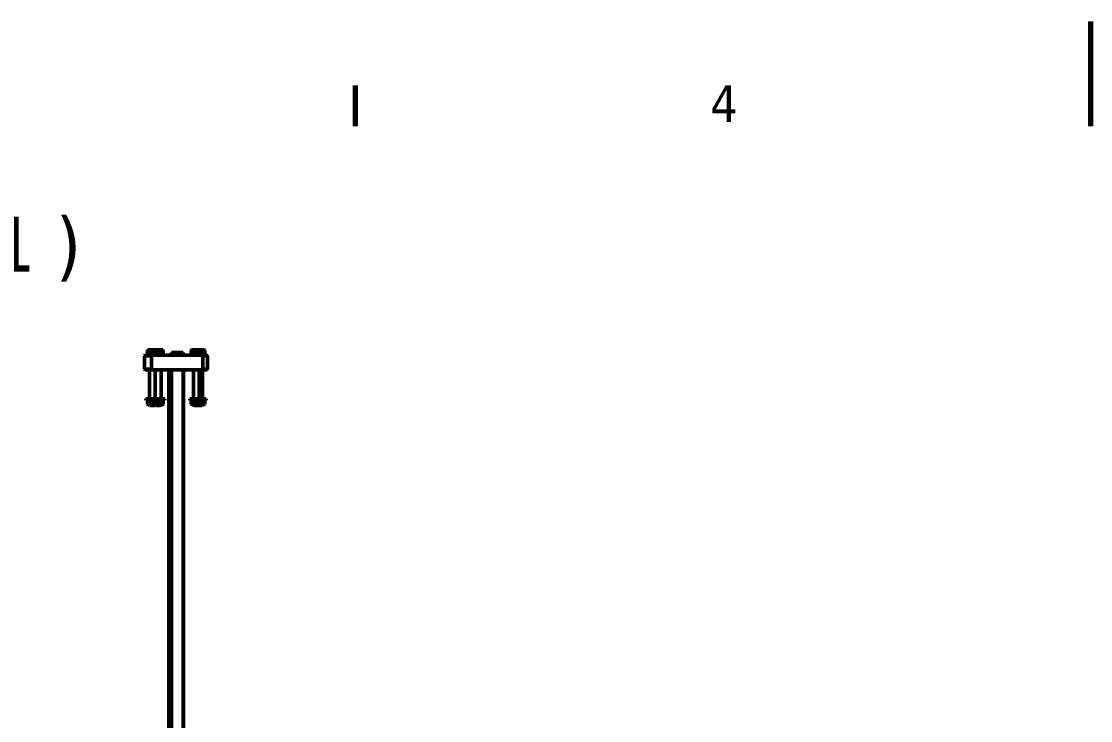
# Model space of a CAD drawing. Header units: millimetres. Extents: x -2829 to 3000, y -2259 to 2421.
# Drawn here: x 773 to 1500, y 1645 to 2121 of the extents above; entities that cross this region are included whole.
import ezdxf

# ---------------------------------------------------------------- set-up
doc = ezdxf.new("R2010")
doc.units = ezdxf.units.MM
doc.header["$LTSCALE"] = 7.142857
for name, color, linetype, lineweight in [('Border (ISO)', 7, 'Continuous', 70), ('Symbol (ISO)', 7, 'Continuous', 25), ('Visible (ISO)', 7, 'Continuous', 50)]:
    doc.layers.add(name, color=color, linetype=linetype, lineweight=lineweight)
doc.styles.add('Note Text (ISO)', font='tahoma.ttf')
doc.styles.add('Text Style42', font='tahoma.ttf')

# ---------------------------------------------------------------- blocks, each defined once
blk = doc.blocks.new('Borders Default Border')
at = {"layer": 'Border (ISO)'}
blk.add_line((140, 287), (140, 290.9), dxfattribs=at)
at = {"layer": 'Border (ISO)', "flags": 128}
blk.add_lwpolyline([(210, 297), (210, 287)], dxfattribs=at)
at = {"layer": 'Border (ISO)', "insert": (173.78, 287.4), "char_height": 3.5, "attachment_point": 7, "style": 'Note Text (ISO)'}
blk.add_mtext('4', dxfattribs=at)

msp = doc.modelspace()

# ---------------------------------------------------------------- linework, layer by layer
at = {"layer": 'Visible (ISO)'}
for p, q in [((856.804, 1894.201), (856.404, 1893.801)), ((856.404, 1893.801), (860.522, 1893.801)), ((856.404, 1893.801), (856.404, 1884.601)), ((860.623, 1894.201), (856.804, 1894.201)), ((857.404, 1895.001), (861.212, 1895.001)), ((857.404, 1894.201), (857.404, 1895.001)), ((858.804, 1897.801), (858.404, 1897.401)), ((858.404, 1897.401), (862.212, 1897.401)), ((858.404, 1897.401), (858.404, 1895.001)), ((862.612, 1897.801), (858.804, 1897.801)), ((861.212, 1893.801), (860.522, 1893.801)), ((860.623, 1894.201), (861.212, 1894.201)), ((861.212, 1895.001), (870.212, 1895.001)), ((861.212, 1894.201), (861.212, 1895.001)), ((896.212, 1894.201), (861.212, 1894.201)), ((861.212, 1884.201), (861.212, 1894.201)), ((862.612, 1897.801), (862.212, 1897.401)), ((862.212, 1897.401), (869.212, 1897.401)), ((862.212, 1897.401), (862.212, 1895.001)), ((868.812, 1897.801), (862.612, 1897.801)), ((868.812, 1897.801), (869.212, 1897.401)), ((869.212, 1897.401), (869.212, 1895.001)), ((870.212, 1894.201), (870.212, 1895.001)), ((882.712, 1896.001), (874.712, 1896.001)), ((874.712, 1894.201), (874.712, 1896.001)), ((882.712, 1894.201), (882.712, 1896.001)), ((887.212, 1895.001), (896.212, 1895.001)), ((887.212, 1894.201), (887.212, 1895.001)), ((888.612, 1897.801), (888.212, 1897.401)), ((888.212, 1897.401), (895.212, 1897.401)), ((888.212, 1897.401), (888.212, 1895.001)), ((894.812, 1897.801), (888.612, 1897.801)), ((897.004, 1897.801), (894.812, 1897.801)), ((894.812, 1897.801), (895.212, 1897.401)), ((895.212, 1897.401), (897.404, 1897.401)), ((895.212, 1897.401), (895.212, 1895.001)), ((896.212, 1895.001), (898.404, 1895.001)), ((896.212, 1894.201), (896.212, 1895.001)), ((899.004, 1894.201), (896.212, 1894.201)), ((896.212, 1884.201), (896.212, 1894.201)), ((896.212, 1893.801), (899.404, 1893.801)), ((897.004, 1897.801), (897.404, 1897.401)), ((897.404, 1897.401), (897.404, 1895.001)), ((898.404, 1894.201), (898.404, 1895.001)), ((899.004, 1894.201), (899.404, 1893.801)), ((899.404, 1893.801), (899.404, 1884.601)), ((860.522, 1884.601), (856.404, 1884.601)), ((856.804, 1884.201), (856.404, 1884.601)), ((856.804, 1884.201), (860.623, 1884.201)), ((859.904, 1884.201), (859.904, 1864.431)), ((860.522, 1884.601), (861.212, 1884.601)), ((861.212, 1884.201), (860.623, 1884.201)), ((896.212, 1884.201), (861.212, 1884.201)), ((863.712, 1884.201), (863.712, 1864.431)), ((867.712, 1884.201), (867.712, 1864.431)), ((872.904, 1411.801), (872.904, 1884.201)), ((874.712, 1411.801), (874.712, 1884.201)), ((882.712, 1411.801), (882.712, 1884.201)), ((882.904, 1411.801), (882.904, 1884.201)), ((889.712, 1884.201), (889.712, 1864.431)), ((893.712, 1884.201), (893.712, 1864.431)), ((895.904, 1884.201), (895.904, 1864.431)), ((899.404, 1884.601), (896.212, 1884.601)), ((896.212, 1884.201), (899.004, 1884.201)), ((899.004, 1884.201), (899.404, 1884.601)), ((857.404, 1864.431), (861.212, 1864.431)), ((857.404, 1863.631), (857.404, 1864.431)), ((857.404, 1863.631), (861.212, 1863.631)), ((859.004, 1863.631), (858.404, 1863.284)), ((858.404, 1862.972), (858.404, 1863.284)), ((858.404, 1862.972), (858.404, 1861.09)), ((861.212, 1864.431), (870.212, 1864.431)), ((861.212, 1863.631), (861.212, 1864.431)), ((861.212, 1863.631), (870.212, 1863.631)), ((861.904, 1862.972), (861.904, 1861.09)), ((862.812, 1863.631), (862.212, 1863.284)), ((862.212, 1862.972), (862.212, 1863.284)), ((862.212, 1862.972), (862.212, 1861.09)), ((865.712, 1862.972), (865.712, 1861.09)), ((868.612, 1863.631), (869.212, 1863.284)), ((869.212, 1863.284), (869.212, 1862.972)), ((869.212, 1862.972), (869.212, 1861.09)), ((870.212, 1863.631), (870.212, 1864.431)), ((887.212, 1864.431), (896.212, 1864.431)), ((887.212, 1863.631), (887.212, 1864.431)), ((887.212, 1863.631), (896.212, 1863.631)), ((888.812, 1863.631), (888.212, 1863.284)), ((888.212, 1862.972), (888.212, 1863.284)), ((888.212, 1862.972), (888.212, 1861.09)), ((891.712, 1862.972), (891.712, 1861.09)), ((894.612, 1863.631), (895.212, 1863.284)), ((895.212, 1863.284), (895.212, 1862.972)), ((895.212, 1862.972), (895.212, 1861.09)), ((896.212, 1864.431), (898.404, 1864.431)), ((896.212, 1863.631), (896.212, 1864.431)), ((896.212, 1863.631), (898.404, 1863.631)), ((896.804, 1863.631), (897.404, 1863.284)), ((897.404, 1863.284), (897.404, 1862.972)), ((897.404, 1862.972), (897.404, 1861.09)), ((898.404, 1863.631), (898.404, 1864.431)), ((858.404, 1860.777), (858.404, 1861.09)), ((859.004, 1860.431), (858.404, 1860.777)), ((859.004, 1860.431), (862.812, 1860.431)), ((860.334, 1860.001), (859.904, 1860.431)), ((863.475, 1860.001), (860.334, 1860.001)), ((862.212, 1860.777), (862.212, 1861.09)), ((862.812, 1860.431), (862.212, 1860.777)), ((862.812, 1860.431), (868.612, 1860.431)), ((863.475, 1860.001), (863.808, 1860.334)), ((864.141, 1860.001), (863.712, 1860.431)), ((867.282, 1860.001), (864.141, 1860.001)), ((867.282, 1860.001), (867.712, 1860.431)), ((868.612, 1860.431), (869.212, 1860.777)), ((869.212, 1861.09), (869.212, 1860.777)), ((888.212, 1860.777), (888.212, 1861.09)), ((888.812, 1860.431), (888.212, 1860.777)), ((888.812, 1860.431), (894.612, 1860.431)), ((890.141, 1860.001), (889.712, 1860.431)), ((893.282, 1860.001), (890.141, 1860.001)), ((893.282, 1860.001), (893.712, 1860.431)), ((895.475, 1860.001), (893.282, 1860.001)), ((894.612, 1860.431), (895.212, 1860.777)), ((894.612, 1860.431), (896.804, 1860.431)), ((895.212, 1861.09), (895.212, 1860.777)), ((895.475, 1860.001), (895.904, 1860.431)), ((896.804, 1860.431), (897.404, 1860.777)), ((897.404, 1861.09), (897.404, 1860.777))]:
    msp.add_line(p, q, dxfattribs=at)
for points, weights in [([(861.904, 1862.972), (860.154, 1863.555), (858.404, 1862.972)], [1, 1.15470053838, 1]), ([(862.212, 1863.067), (862.061, 1863.024), (861.904, 1862.972)], [1.02240164076, 1.01215601177, 1]), ([(865.712, 1862.972), (863.962, 1863.555), (862.212, 1862.972)], [1, 1.15470053838, 1]), ([(869.212, 1862.972), (867.462, 1863.555), (865.712, 1862.972)], [1, 1.15470053838, 1]), ([(891.712, 1862.972), (889.962, 1863.555), (888.212, 1862.972)], [1, 1.15470053838, 1]), ([(895.212, 1862.972), (893.462, 1863.555), (891.712, 1862.972)], [1, 1.15470053838, 1]), ([(897.404, 1862.972), (896.235, 1863.361), (895.212, 1863.263)], [1, 1.09831811319, 1.07166637841]), ([(858.404, 1861.09), (860.154, 1860.506), (861.904, 1861.09)], [1, 1.15470053838, 1]), ([(861.904, 1861.09), (862.061, 1861.037), (862.212, 1860.994)], [1, 1.01215601177, 1.02240164076]), ([(862.212, 1861.09), (863.962, 1860.506), (865.712, 1861.09)], [1, 1.15470053838, 1]), ([(865.712, 1861.09), (867.462, 1860.506), (869.212, 1861.09)], [1, 1.15470053838, 1]), ([(888.212, 1861.09), (889.962, 1860.506), (891.712, 1861.09)], [1, 1.15470053838, 1]), ([(891.712, 1861.09), (893.462, 1860.506), (895.212, 1861.09)], [1, 1.15470053838, 1]), ([(895.212, 1860.799), (896.235, 1860.7), (897.404, 1861.09)], [1.07166637841, 1.09831811319, 1])]:
    msp.add_rational_spline(points, weights, degree=2, dxfattribs=at)

# ---------------------------------------------------------------- block references
at = {"xscale": 7.142857142857142, "yscale": 7.142857142857142, "zscale": 7.142857142857142}
msp.add_blockref('Borders Default Border', (0, 0), dxfattribs=at)

# ---------------------------------------------------------------- texts
at = {"layer": 'Symbol (ISO)', "insert": (334.435, 1944.23), "char_height": 37.42857, "attachment_point": 7, "style": 'Text Style42'}
msp.add_mtext('Pos. 10-04 ( 0.14 : 1 )', dxfattribs=at)

doc.saveas('drawing.dxf')
